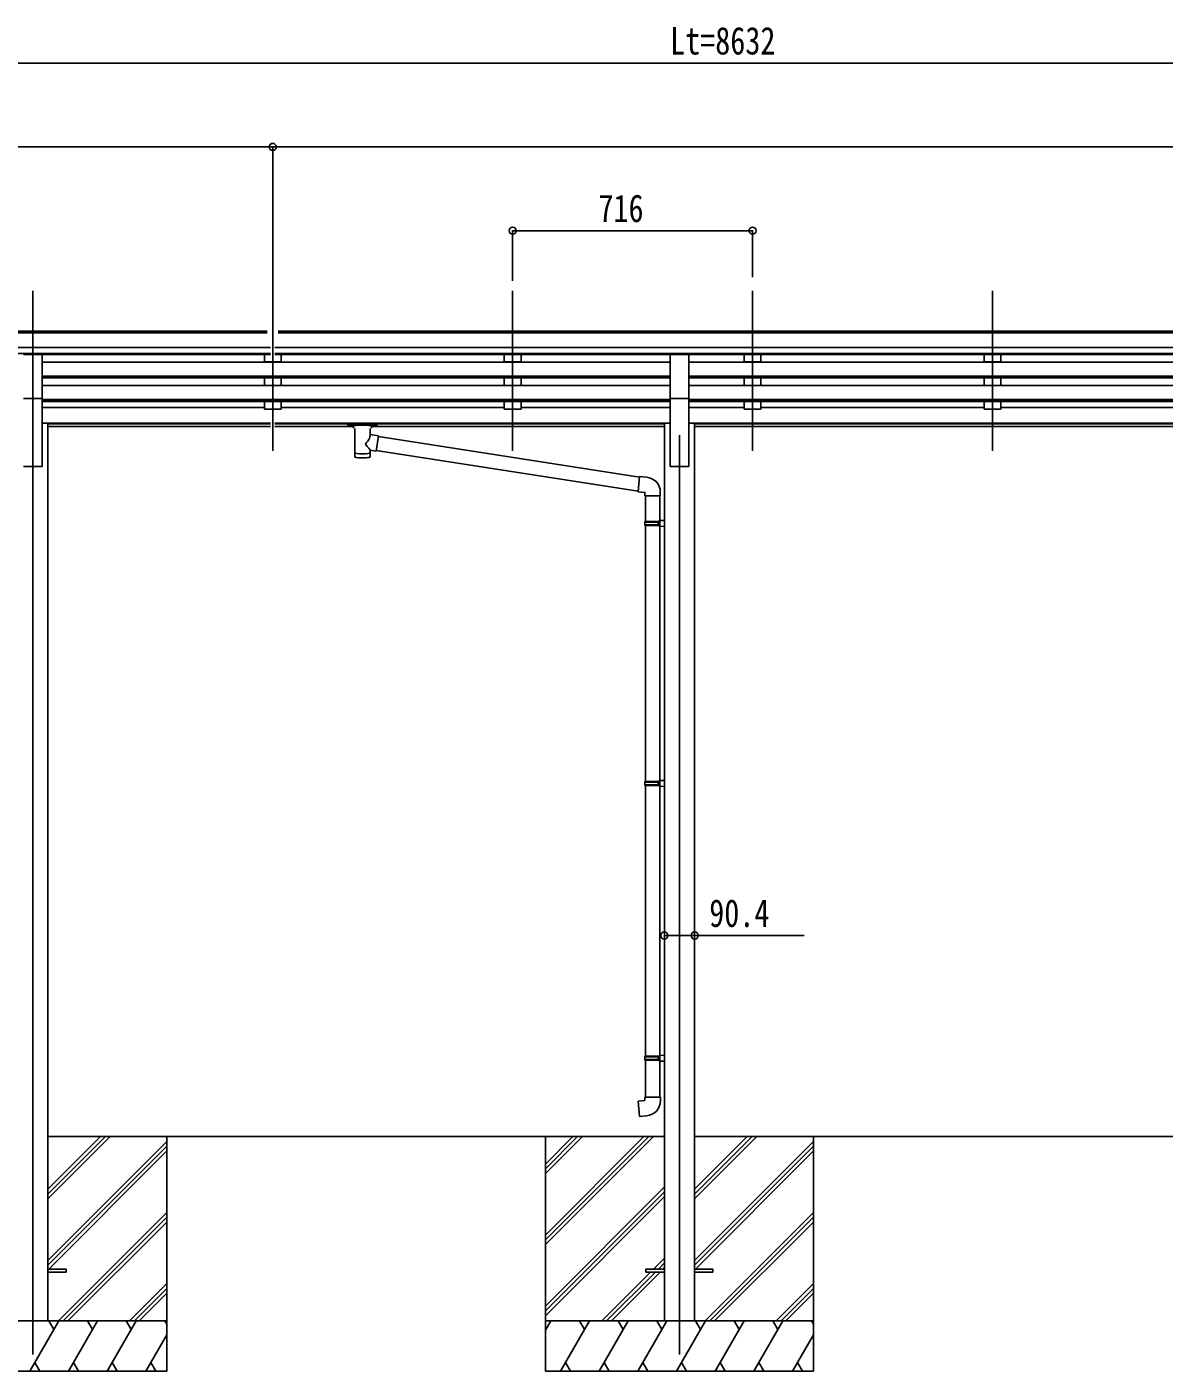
# Model space of a CAD drawing. Units: millimetres, scale not verified. Extents: x -10512 to 10512, y -7425 to 7425.
# Drawn here: x -1978 to 1416, y -4123 to -111 of the extents above; entities that cross this region are included whole.
import ezdxf
from ezdxf.enums import TextEntityAlignment as Align

# ---------------------------------------------------------------- set-up
doc = ezdxf.new("R2010")
doc.units = ezdxf.units.MM
doc.header["$LTSCALE"] = 30
for name, color, linetype in [('0-3_YKK_12', 2, 'Continuous'), ('0-4_YKK_13', 4, 'Continuous'), ('0-5_YKK_A1', 4, 'Continuous'), ('0-6_YKK_D', 6, 'Continuous')]:
    doc.layers.add(name, color=color, linetype=linetype)
doc.styles.add('ＭＳ ゴシック', font='')
doc.styles.get('ＭＳ ゴシック').set_extended_font_data('MS Gothic')

msp = doc.modelspace()

# ---------------------------------------------------------------- linework, layer by layer
at = {"layer": '0-3_YKK_12'}
for p, q in [((-1960.45, -898.7), (-1960.45, -1376.22)), ((-1244.45, -898.7), (-1244.45, -1376.22)), ((-528.45, -898.7), (-528.45, -1376.22)), ((187.55, -898.7), (187.55, -1376.22)), ((903.55, -898.7), (903.55, -1376.22)), ((-1960.45, -1329.54), (-1960.45, -4073.1)), ((-30.45, -1329.54), (-30.45, -4073.1))]:
    msp.add_line(p, q, dxfattribs=at)
at = {"layer": '0-4_YKK_13'}
for p, q in [((-1987.95, -1088.73), (-1932.95, -1088.73)), ((-1932.95, -1220.53), (-1932.95, -1088.73)), ((-57.95, -1220.53), (-57.95, -1088.73)), ((-57.95, -1088.73), (-2.95, -1088.73)), ((-2.95, -1220.53), (-2.95, -1088.73)), ((-1987.95, -1220.53), (-1932.95, -1220.53)), ((-57.95, -1220.53), (-2.95, -1220.53)), ((-1020.45, -1296.71), (-1020.45, -1302.46)), ((-1020.45, -1296.9), (-1020.45, -1298.44)), ((-1018.45, -1296.04), (-935.45, -1296.04)), ((-1018.45, -1298.22), (-935.45, -1298.22)), ((-1018.45, -1303.13), (-1003.95, -1303.13)), ((-1003.95, -1308.77), (-1003.95, -1302.22)), ((-999.85, -1309.69), (-999.87, -1395.13)), ((-954.05, -1328.44), (-954.05, -1309.69)), ((-949.95, -1308.77), (-949.95, -1302.22)), ((-949.95, -1303.13), (-935.45, -1303.13)), ((-933.45, -1296.71), (-933.45, -1302.46)), ((-928.83, -1332.34), (-954.05, -1328.43)), ((-928.83, -1332.34), (-935.85, -1377.6)), ((-149.84, -1455.26), (-929.14, -1334.36)), ((-954.03, -1395.13), (-954.05, -1374.46)), ((-954.05, -1374.78), (-935.85, -1377.6)), ((-153.51, -1497.19), (-935.58, -1375.86)), ((-128.84, -1455.22), (-149.68, -1453.39)), ((-133.76, -1510.96), (-87.76, -1510.96)), ((-131.65, -1510.96), (-131.65, -1587.17)), ((-89.65, -1510.96), (-89.65, -1584.61)), ((-87.76, -1510.96), (-87.76, -1500.04)), ((-133.65, -1589.17), (-132.65, -1587.17)), ((-133.65, -1589.17), (-89.65, -1589.17)), ((-133.65, -1589.17), (-133.65, -1597.17)), ((-133.65, -1597.17), (-89.65, -1597.17)), ((-133.65, -1597.17), (-132.65, -1599.17)), ((-132.65, -1587.17), (-89.65, -1587.17)), ((-132.65, -1599.17), (-89.65, -1599.17)), ((-131.65, -1599.17), (-131.65, -2363.05)), ((-94.13, -1589.17), (-94.56, -1587.17)), ((-91.65, -1584.67), (-75.65, -1584.2)), ((-91.65, -1586.67), (-91.65, -1584.67)), ((-91.65, -1586.67), (-89.65, -1586.67)), ((-91.65, -1601.67), (-91.65, -1599.67)), ((-91.65, -1601.67), (-75.65, -1602.14)), ((-89.65, -1601.73), (-89.65, -2360.49)), ((-75.65, -1584.2), (-75.65, -1602.14)), ((-133.65, -2365.05), (-132.65, -2363.05)), ((-133.65, -2365.05), (-89.65, -2365.05)), ((-133.65, -2365.05), (-133.65, -2373.05)), ((-132.65, -2363.05), (-89.65, -2363.05)), ((-94.13, -2365.05), (-94.56, -2363.05)), ((-91.65, -2360.55), (-75.65, -2360.08)), ((-91.65, -2362.55), (-91.65, -2360.55)), ((-91.65, -2362.55), (-89.65, -2362.55)), ((-75.65, -2360.08), (-75.65, -2378.02)), ((-133.65, -2373.05), (-89.65, -2373.05)), ((-133.65, -2373.05), (-132.65, -2375.05)), ((-132.65, -2375.05), (-89.65, -2375.05)), ((-131.65, -2375.05), (-131.65, -3183.55)), ((-91.65, -2377.55), (-91.65, -2375.55)), ((-91.65, -2377.55), (-75.65, -2378.02)), ((-89.65, -2377.61), (-89.65, -3180.99)), ((-133.65, -3185.55), (-132.65, -3183.55)), ((-133.65, -3185.55), (-89.65, -3185.55)), ((-133.65, -3185.55), (-133.65, -3193.55)), ((-133.65, -3193.55), (-89.65, -3193.55)), ((-133.65, -3193.55), (-132.65, -3195.55)), ((-132.65, -3183.55), (-89.65, -3183.55)), ((-132.65, -3195.55), (-89.65, -3195.55)), ((-131.65, -3305.55), (-131.65, -3195.55)), ((-94.13, -3185.55), (-94.56, -3183.55)), ((-91.65, -3181.05), (-75.65, -3180.58)), ((-91.65, -3183.05), (-91.65, -3181.05)), ((-91.65, -3183.05), (-89.65, -3183.05)), ((-91.65, -3198.05), (-91.65, -3196.05)), ((-91.65, -3198.05), (-89.65, -3198.11)), ((-91.65, -3198.05), (-75.65, -3198.52)), ((-89.65, -3198.11), (-89.65, -3305.55)), ((-75.65, -3180.58), (-75.65, -3198.1)), ((-133.65, -3305.55), (-87.65, -3305.55)), ((-133.65, -3315.55), (-133.65, -3305.55)), ((-87.65, -3305.55), (-87.65, -3316.46)), ((-1915.45, -3818.6), (-1860.65, -3818.6)), ((-1915.45, -3827.6), (-1860.65, -3827.6)), ((-1860.65, -3818.6), (-1860.65, -3827.6)), ((-130.65, -3818.6), (-130.65, -3827.6)), ((-130.65, -3818.6), (-75.85, -3818.6)), ((-130.65, -3827.6), (-75.85, -3827.6)), ((14.55, -3818.6), (69.35, -3818.6)), ((14.55, -3827.6), (69.35, -3827.6)), ((69.35, -3818.6), (69.35, -3827.6))]:
    msp.add_line(p, q, dxfattribs=at)
for points in [[(-1020.45, -1296.71), (-1020.41, -1296.51), (-1020.33, -1296.37), (-1020.23, -1296.28), (-1020.13, -1296.22), (-1020.01, -1296.17), (-1019.72, -1296.11), (-1019.23, -1296.06), (-1018.68, -1296.04), (-1018.45, -1296.04)], [(-1020.45, -1302.46), (-1020.41, -1302.66), (-1020.33, -1302.8), (-1020.23, -1302.89), (-1020.13, -1302.95), (-1020.01, -1303), (-1019.72, -1303.06), (-1019.23, -1303.1), (-1018.68, -1303.12), (-1018.45, -1303.13)], [(-935.45, -1296.04), (-935.1, -1296.05), (-934.57, -1296.07), (-934.12, -1296.12), (-933.81, -1296.2), (-933.65, -1296.3), (-933.53, -1296.44), (-933.46, -1296.62), (-933.45, -1296.71)], [(-935.45, -1303.13), (-935.1, -1303.12), (-934.57, -1303.1), (-934.12, -1303.05), (-933.81, -1302.97), (-933.65, -1302.87), (-933.53, -1302.73), (-933.46, -1302.55), (-933.45, -1302.46)], [(-149.68, -1453.39), (-153.68, -1499.22), (-133.76, -1500.96), (-133.76, -1510.96)], [(-94.13, -1589.17), (-94.13, -1597.17), (-94.56, -1599.17)], [(-91.65, -1599.67), (-89.65, -1599.67), (-89.65, -1586.67)], [(-94.13, -2365.05), (-94.13, -2373.05), (-94.56, -2375.05)], [(-91.65, -2375.55), (-89.65, -2375.55), (-89.65, -2362.55)], [(-94.13, -3185.55), (-94.13, -3193.55), (-94.56, -3195.55)], [(-91.65, -3196.05), (-89.65, -3196.05), (-89.65, -3183.05)], [(-128.73, -3361.29), (-149.56, -3363.12), (-153.57, -3317.29), (-133.65, -3315.55)]]:
    msp.add_lwpolyline(points, dxfattribs=at)
for centre, start, end in [((-132.76, -1500.04), 0, 85), ((-132.65, -3316.46), 275, 0)]:
    msp.add_arc(centre, 45, start, end, dxfattribs=at)
for centre, major_axis, ratio, start_param, end_param in [((-1018.45, -1298.44), (2, 0), 0.109601, 1.5707963, 3.1415927), ((-976.95, -1302.22), (27, 0), 0.070066, 6.2831853, 9.424778), ((-965.95, -1306.21), (16, 0), 0.361356, 6.2636979, 6.2831853), ((-935.45, -1298.44), (2, 0), 0.109601, 0, 1.5707963), ((-976.95, -1354.97), (-22.81, -26.62), 0.234429, 1.6855472, 3.1268519), ((-974.4, -1352.33), (20.32, -22.25), 0.045535, 0.0389954, 1.3075346), ((-976.95, -1395.13), (22.92, 0), 0.101955, 3.1415499, 6.2833984), ((-976.95, -1382.69), (22.91, 0), 0.122865, 3.1415927, 6.2831853)]:
    msp.add_ellipse(centre, major_axis=major_axis, ratio=ratio, start_param=start_param, end_param=end_param, dxfattribs=at)
at = {"layer": '0-5_YKK_A1'}
for p, q in [((-1260.95, -1019.71), (-4101.95, -1019.71)), ((-1260.95, -1024.93), (-4101.95, -1024.93)), ((-1237.95, -1024.93), (-1237.95, -1024.93)), ((4477.05, -1019.71), (-1227.95, -1019.71)), ((4477.05, -1024.93), (-1227.95, -1024.93)), ((-1250.95, -1068.46), (-4101.95, -1068.46)), ((4477.05, -1068.46), (-1237.95, -1068.46)), ((-1250.95, -1086.31), (-4101.95, -1086.31)), ((-1250.95, -1089.56), (-1932.95, -1089.56)), ((-1244.45, -1111.62), (-1932.95, -1111.62)), ((-1269.45, -1089.66), (-1269.45, -1111.52)), ((-1219.45, -1111.52), (-1269.45, -1111.52)), ((-1244.45, -1111.62), (-57.95, -1111.62)), ((4477.05, -1086.31), (-1237.95, -1086.31)), ((-57.95, -1089.56), (-1237.95, -1089.56)), ((-1219.45, -1089.66), (-1219.45, -1111.52)), ((-553.45, -1089.66), (-553.45, -1111.52)), ((-503.45, -1111.52), (-553.45, -1111.52)), ((-503.45, -1089.66), (-503.45, -1111.52)), ((3242.05, -1089.56), (-2.95, -1089.56)), ((3242.05, -1111.62), (-2.95, -1111.62)), ((162.55, -1089.66), (162.55, -1111.52)), ((212.55, -1111.52), (162.55, -1111.52)), ((212.55, -1089.66), (212.55, -1111.52)), ((878.55, -1089.66), (878.55, -1111.52)), ((928.55, -1111.52), (878.55, -1111.52)), ((928.55, -1089.66), (928.55, -1111.52)), ((-1244.45, -1153.5), (-1932.95, -1153.5)), ((-1244.45, -1154.99), (-1932.95, -1154.99)), ((-1244.45, -1159.31), (-1932.95, -1159.31)), ((-1269.45, -1159.31), (-1269.45, -1181.62)), ((-1244.45, -1153.5), (-57.95, -1153.5)), ((-1244.45, -1154.99), (-57.95, -1154.99)), ((-1244.45, -1159.31), (-57.95, -1159.31)), ((-1219.45, -1181.62), (-1219.45, -1159.31)), ((-553.45, -1159.31), (-553.45, -1181.62)), ((-503.45, -1181.62), (-503.45, -1159.31)), ((3242.05, -1153.5), (-2.95, -1153.5)), ((3242.05, -1154.99), (-2.95, -1154.99)), ((3242.05, -1159.31), (-2.95, -1159.31)), ((162.55, -1159.31), (162.55, -1181.62)), ((212.55, -1181.62), (212.55, -1159.31)), ((878.55, -1159.31), (878.55, -1181.62)), ((928.55, -1181.62), (928.55, -1159.31)), ((-1244.45, -1181.72), (-1932.95, -1181.72)), ((-1219.45, -1181.62), (-1269.45, -1181.62)), ((-1244.45, -1181.72), (-57.95, -1181.72)), ((-503.45, -1181.62), (-553.45, -1181.62)), ((3242.05, -1181.72), (-2.95, -1181.72)), ((212.55, -1181.62), (162.55, -1181.62)), ((928.55, -1181.62), (878.55, -1181.62)), ((-1932.95, -1220.53), (-1932.95, -1423.1)), ((-1244.45, -1223.6), (-1932.95, -1223.6)), ((-1244.45, -1225.1), (-1932.95, -1225.1)), ((-1244.45, -1229.41), (-1932.95, -1229.41)), ((-1269.45, -1229.41), (-1269.45, -1252.46)), ((-1244.45, -1223.6), (-57.95, -1223.6)), ((-1244.45, -1225.1), (-57.95, -1225.1)), ((-1244.45, -1229.41), (-57.95, -1229.41)), ((-1219.45, -1229.41), (-1219.45, -1252.46)), ((-553.45, -1229.41), (-553.45, -1252.46)), ((-503.45, -1229.41), (-503.45, -1252.46)), ((-57.95, -1220.53), (-57.95, -1423.1)), ((-2.95, -1220.53), (-2.95, -1423.1)), ((3242.05, -1223.6), (-2.95, -1223.6)), ((3242.05, -1225.1), (-2.95, -1225.1)), ((3242.05, -1229.41), (-2.95, -1229.41)), ((162.55, -1229.41), (162.55, -1252.46)), ((212.55, -1229.41), (212.55, -1252.46)), ((878.55, -1229.41), (878.55, -1252.46)), ((928.55, -1229.41), (928.55, -1252.46)), ((-1269.45, -1247.52), (-1932.95, -1247.52)), ((-1219.45, -1252.46), (-1269.45, -1252.46)), ((-1219.45, -1247.52), (-553.45, -1247.52)), ((-503.45, -1252.46), (-553.45, -1252.46)), ((-503.45, -1247.52), (-57.95, -1247.52)), ((162.55, -1247.52), (-2.95, -1247.52)), ((212.55, -1252.46), (162.55, -1252.46)), ((878.55, -1247.52), (212.55, -1247.52)), ((928.55, -1252.46), (878.55, -1252.46)), ((1594.55, -1247.52), (928.55, -1247.52)), ((-1915.25, -1294.1), (-1932.95, -1294.1)), ((-1915.25, -3973.1), (-1915.25, -1294.1)), ((-1250.95, -1294.53), (-1915.25, -1294.53)), ((-1250.95, -1295.93), (-1915.25, -1295.93)), ((-1250.95, -1303.62), (-1915.25, -1303.62)), ((-1237.95, -1294.53), (-75.65, -1294.53)), ((-1237.95, -1295.93), (-75.65, -1295.93)), ((-1003.95, -1303.62), (-1237.95, -1303.62)), ((-75.65, -1303.62), (-949.95, -1303.62)), ((-75.65, -3973.1), (-75.65, -1294.1)), ((-75.65, -1294.1), (-57.95, -1294.1)), ((14.75, -1294.1), (-2.95, -1294.1)), ((14.55, -3973.1), (14.55, -1294.1)), ((3224.35, -1294.53), (14.75, -1294.53)), ((3224.35, -1295.93), (14.75, -1295.93)), ((3224.35, -1303.62), (14.75, -1303.62)), ((-1987.95, -1423.1), (-1932.95, -1423.1)), ((-57.95, -1423.1), (-2.95, -1423.1)), ((-75.45, -3423.1), (-1915.45, -3423.1)), ((-1915.45, -3608.73), (-1729.82, -3423.1)), ((-1915.45, -3594.59), (-1743.96, -3423.1)), ((-1915.45, -3580.45), (-1758.1, -3423.1)), ((-1915.45, -3792.58), (-1560.65, -3437.78)), ((-1560.65, -3423.1), (-1560.65, -4123.1)), ((-430.65, -3423.1), (-430.65, -4123.1)), ((-430.65, -3717.28), (-136.47, -3423.1)), ((-430.65, -3731.42), (-122.33, -3423.1)), ((-430.65, -3745.57), (-108.19, -3423.1)), ((-430.65, -3533.43), (-320.32, -3423.1)), ((-430.65, -3519.29), (-334.46, -3423.1)), ((-430.65, -3505.15), (-348.6, -3423.1)), ((14.55, -3423.1), (3224.55, -3423.1)), ((14.55, -3608.73), (200.18, -3423.1)), ((14.55, -3594.59), (186.04, -3423.1)), ((14.55, -3580.45), (171.9, -3423.1)), ((14.55, -3792.58), (369.35, -3437.78)), ((369.35, -3423.1), (369.35, -4123.1)), ((-1915.45, -3806.72), (-1560.65, -3451.93)), ((-1913.19, -3818.6), (-1560.65, -3466.07)), ((14.55, -3806.72), (369.35, -3451.93)), ((16.81, -3818.6), (369.35, -3466.07)), ((-430.65, -3929.41), (-75.85, -3574.62)), ((-430.65, -3943.55), (-75.85, -3588.76)), ((-430.65, -3957.7), (-75.85, -3602.9)), ((-1883.84, -3973.1), (-1560.65, -3649.91)), ((46.16, -3973.1), (369.35, -3649.91)), ((-1869.7, -3973.1), (-1560.65, -3664.06)), ((-1855.56, -3973.1), (-1560.65, -3678.2)), ((60.3, -3973.1), (369.35, -3664.06)), ((74.44, -3973.1), (369.35, -3678.2)), ((-107.71, -3818.6), (-75.85, -3786.75)), ((-93.57, -3818.6), (-75.85, -3800.89)), ((-262.21, -3973.1), (-116.71, -3827.6)), ((-248.07, -3973.1), (-102.57, -3827.6)), ((-233.92, -3973.1), (-88.42, -3827.6)), ((-79.42, -3818.6), (-75.85, -3815.03)), ((-1671.71, -3973.1), (-1560.65, -3862.05)), ((-1657.57, -3973.1), (-1560.65, -3876.19)), ((-1643.42, -3973.1), (-1560.65, -3890.33)), ((258.29, -3973.1), (369.35, -3862.05)), ((272.43, -3973.1), (369.35, -3876.19)), ((286.58, -3973.1), (369.35, -3890.33)), ((-1560.65, -3973.1), (-2360.65, -3973.1)), ((-1969.49, -4123.1), (-1882.89, -3973.1)), ((-1897.89, -3999.09), (-1912.89, -3973.1)), ((-1854.02, -4123.1), (-1767.42, -3973.1)), ((-1782.42, -3999.09), (-1797.42, -3973.1)), ((-1738.55, -4123.1), (-1651.95, -3973.1)), ((-1681.95, -3973.1), (-1666.95, -3999.08)), ((-1566.48, -3973.1), (-1560.65, -3983.2)), ((369.35, -3973.1), (-430.65, -3973.1)), ((-430.65, -4000.61), (-414.77, -3973.1)), ((-385.9, -4123.1), (-299.3, -3973.1)), ((-314.3, -3999.08), (-329.3, -3973.1)), ((-270.43, -4123.1), (-183.83, -3973.1)), ((-198.83, -3999.09), (-213.83, -3973.1)), ((-154.96, -4123.1), (-68.36, -3973.1)), ((-83.36, -3999.09), (-98.36, -3973.1)), ((-39.49, -4123.1), (47.11, -3973.1)), ((32.11, -3999.09), (17.11, -3973.1)), ((75.98, -4123.1), (162.58, -3973.1)), ((147.58, -3999.09), (132.58, -3973.1)), ((191.45, -4123.1), (278.05, -3973.1)), ((248.05, -3973.1), (263.05, -3999.08)), ((363.52, -3973.1), (369.35, -3983.2)), ((-1623.08, -4123.1), (-1560.65, -4014.97)), ((306.92, -4123.1), (369.35, -4014.97)), ((-2360.65, -4123.1), (-1560.65, -4123.1)), ((-1954.49, -4097.12), (-1939.5, -4123.1)), ((-1839.03, -4097.12), (-1824.03, -4123.1)), ((-1723.56, -4097.12), (-1708.56, -4123.1)), ((-1608.09, -4097.12), (-1593.09, -4123.1)), ((-430.65, -4123.1), (369.35, -4123.1)), ((-370.91, -4097.12), (-355.91, -4123.1)), ((-255.43, -4097.12), (-240.44, -4123.1)), ((-139.96, -4097.12), (-124.96, -4123.1)), ((-24.49, -4097.12), (-9.49, -4123.1)), ((90.98, -4097.12), (105.97, -4123.1)), ((206.45, -4097.12), (221.44, -4123.1)), ((321.92, -4097.12), (336.91, -4123.1))]:
    msp.add_line(p, q, dxfattribs=at)
at = {"layer": '0-6_YKK_D'}
for p, q in [((-4003.45, -219.71), (4378.55, -219.71)), ((-4108.45, -469.71), (-1244.45, -469.71)), ((-1244.45, -929.28), (-1244.45, -468.71)), ((-1244.45, -929.28), (-1244.45, -468.71)), ((-1244.45, -469.71), (4483.55, -469.71)), ((-528.45, -869.81), (-528.45, -718.71)), ((-528.45, -719.71), (187.55, -719.71)), ((187.55, -858.68), (187.55, -718.71))]:
    msp.add_line(p, q, dxfattribs=at)
msp.add_lwpolyline([(-75.65, -2823.1), (14.75, -2823.1), (341.25, -2823.1)], dxfattribs=at)
for centre in [(-1244.45, -469.71), (-1244.45, -469.71), (-528.45, -719.71), (187.55, -719.71), (-75.65, -2823.1), (14.75, -2823.1)]:
    msp.add_circle(centre, 10.62, dxfattribs=at)

# ---------------------------------------------------------------- texts
at = {"layer": '0-6_YKK_D', "style": 'ＭＳ ゴシック', "width": 0.8}
for s, p in [('Lt=8632', (-58.45, -218.71)), ('716', (-272.45, -718.71)), ('90.4', (58.25, -2822.1))]:
    msp.add_text(s, height=82.48, dxfattribs=at).set_placement(p, align=Align.BOTTOM_LEFT)

doc.saveas('drawing.dxf')
